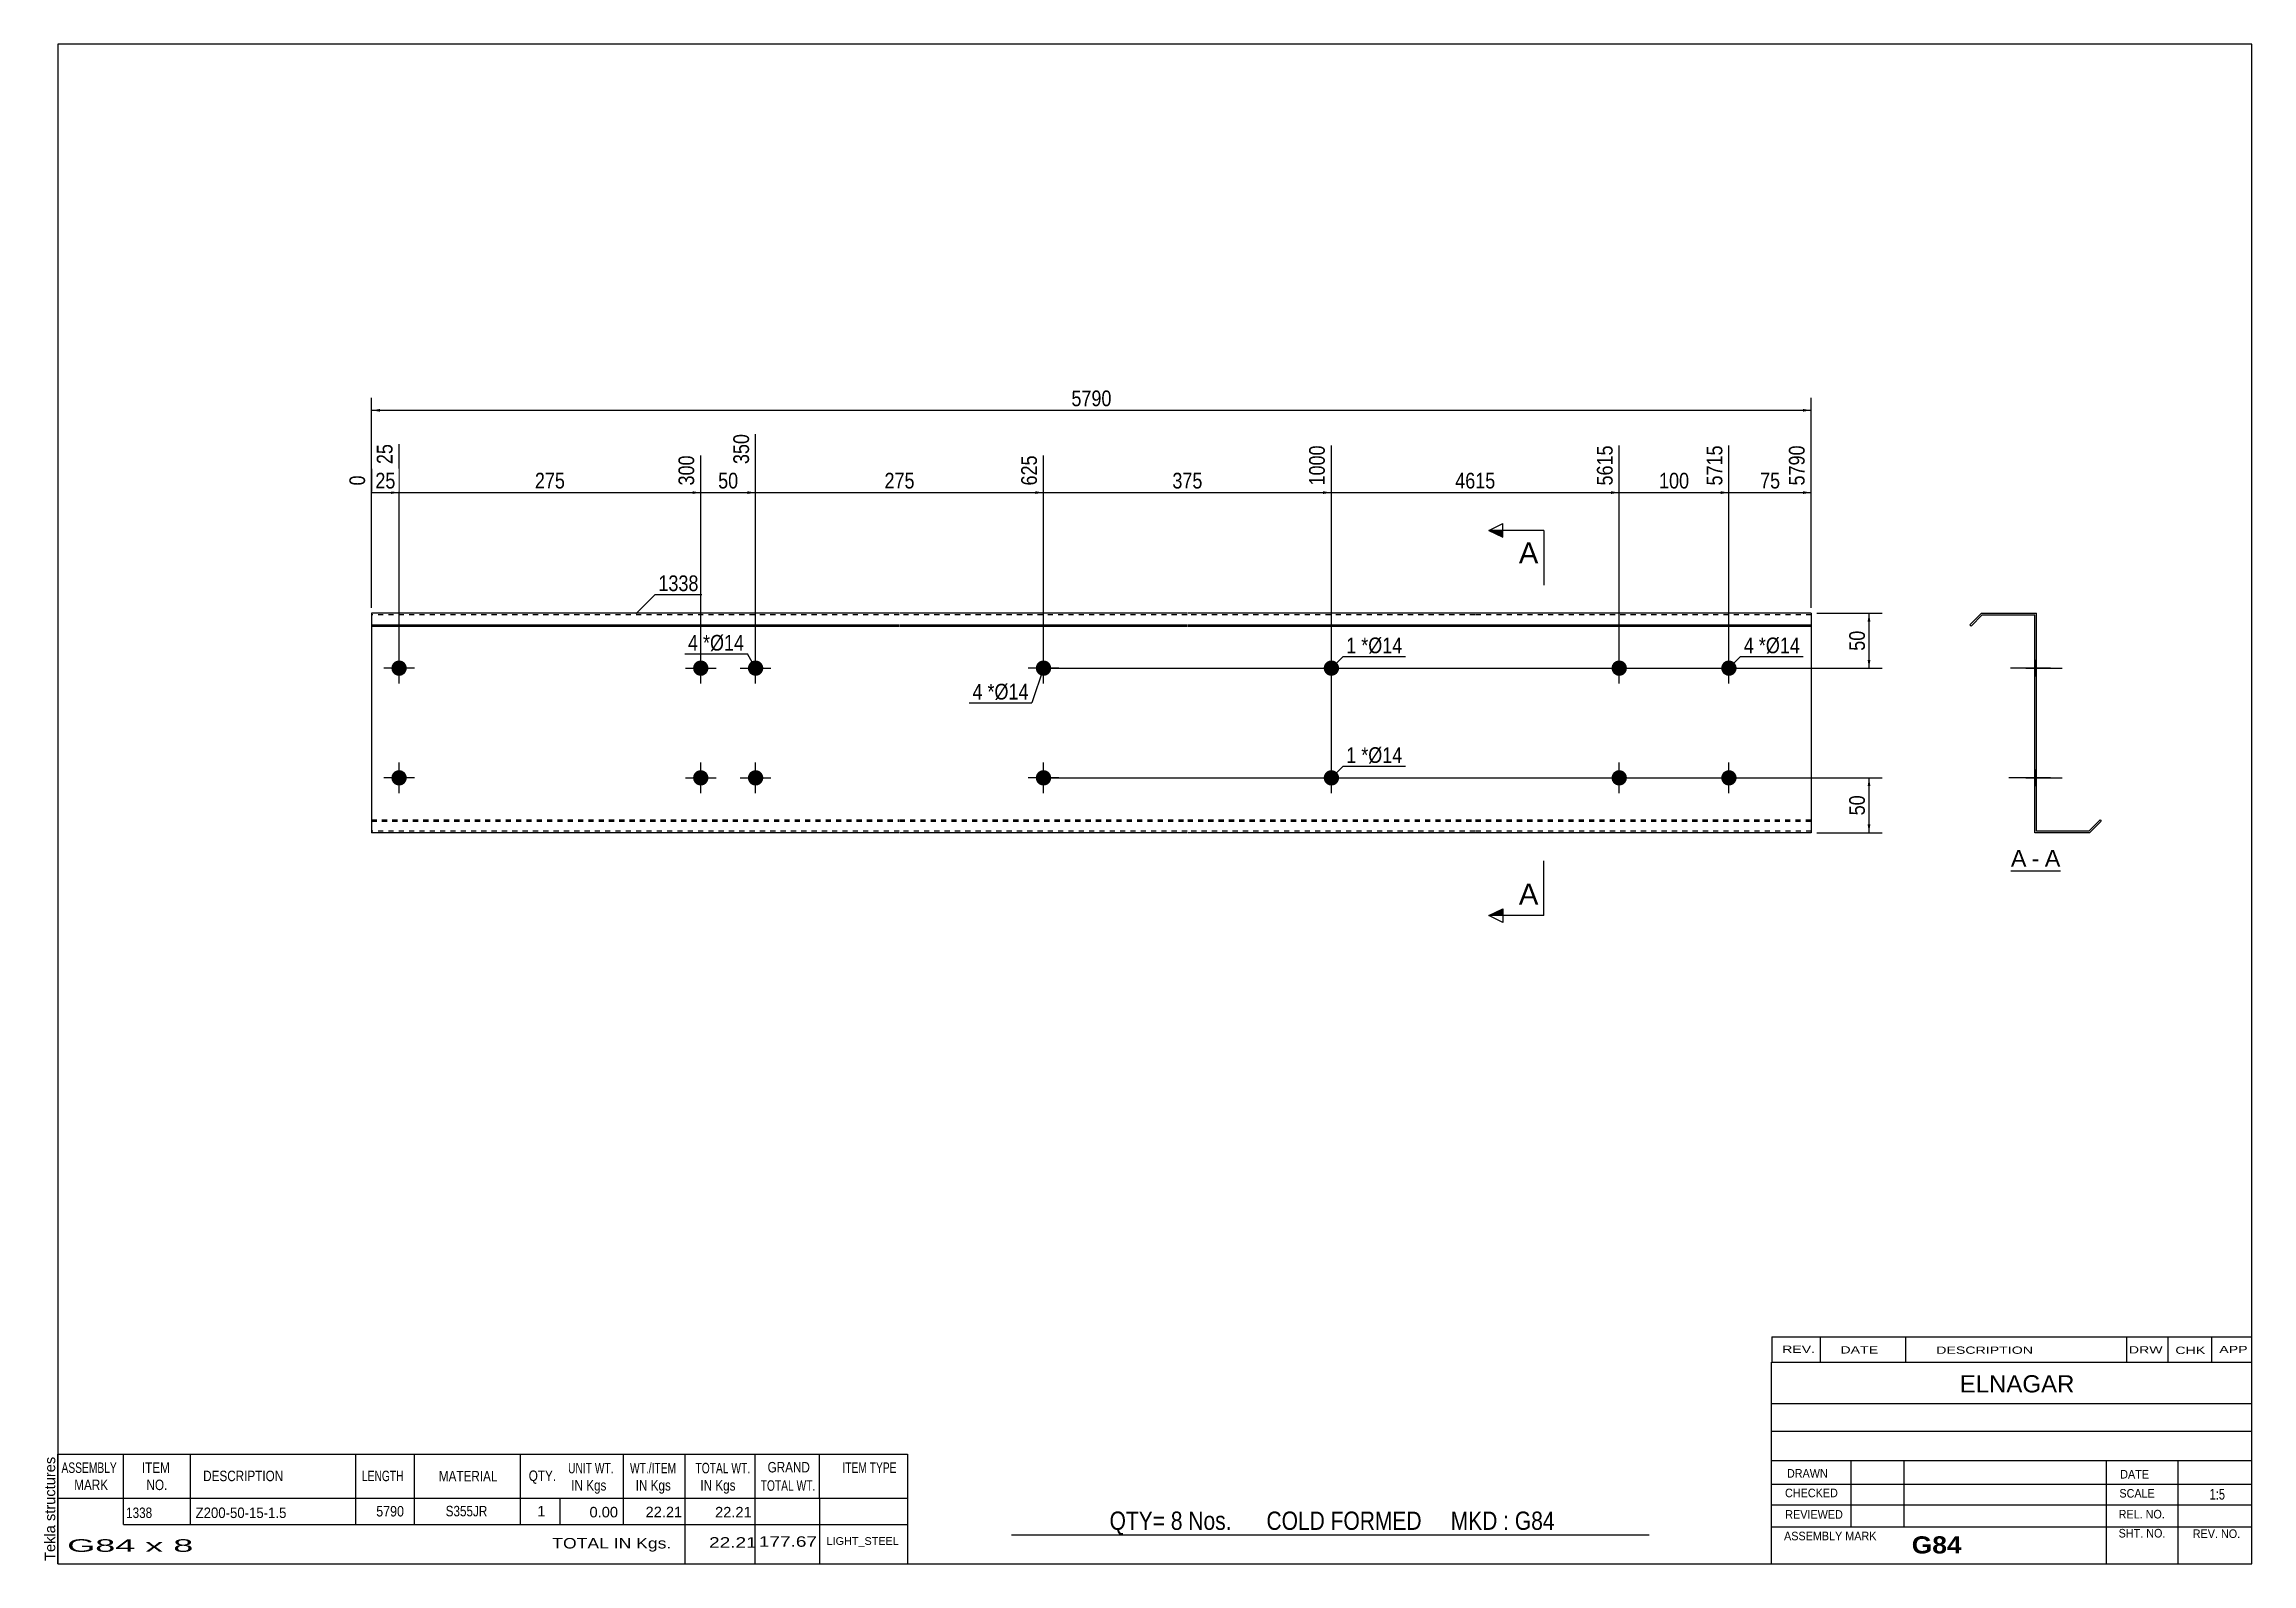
# Model space of a CAD drawing. Header units: millimetres. Extents: x -60 to 343, y -153 to 124.
import ezdxf

# ---------------------------------------------------------------- set-up
doc = ezdxf.new("R2010")
doc.units = ezdxf.units.MM
doc.linetypes.add('DXK_LINE_DOT1', pattern=[1.8814, 0.9407, -0.9407])
doc.styles.add('Arial', font='ARIAL.TTF', dxfattribs={"height": 0.2})
doc.styles.add('Arial Bold', font='ARIALBD.TTF', dxfattribs={"height": 0.2})
doc.styles.add('Arial Narrow', font='ARIALN.TTF', dxfattribs={"height": 0.2})

# ---------------------------------------------------------------- blocks, each defined once
blk = doc.blocks.new('Unknown-627302836-1557')
at = {"color": 5, "linetype": 'Continuous'}
for p, q in [((342.8, 123.75), (-57.2, 123.75)), ((-57.2, 123.75), (-57.2, -153.25)), ((342.8, -153.25), (342.8, 123.75)), ((-57.2, -153.25), (342.8, -153.25))]:
    blk.add_line(p, q, dxfattribs=at)
at = {"color": 174, "linetype": 'Continuous', "style": 'Arial'}
blk.add_text('Tekla structures', height=1.9102, rotation=90, dxfattribs=at).set_placement((-57.7, -152.75))
blk = doc.blocks.new('Unknown-627302836-12 - 1228')
at = {"color": 7, "linetype": 'Continuous'}
blk.add_line((298.86, -26.95), (307.89, -26.95), dxfattribs=at)
at = {"color": 0, "linetype": 'Continuous'}
blk.add_wipeout([(301.7, -26.2), (301.7, -23), (298.86, -23), (298.86, -26.2)], dxfattribs=at)
blk.add_wipeout([(304.08, -26.2), (304.08, -23), (302.66, -23), (302.66, -26.2)], dxfattribs=at)
at = {"color": 96, "linetype": 'Continuous', "style": 'Arial'}
blk.add_text('A', height=3.06, dxfattribs=at).set_placement((298.86, -26.2))
at = {"color": 0, "linetype": 'Continuous'}
blk.add_wipeout([(307.89, -26.2), (307.89, -23), (305.04, -23), (305.04, -26.2)], dxfattribs=at)
at = {"color": 96, "linetype": 'Continuous', "style": 'Arial'}
for s, p in [('A', (305.04, -26.2)), ('-', (302.66, -26.2))]:
    blk.add_text(s, height=3.06, dxfattribs=at).set_placement(p)
blk = doc.blocks.new('Bolt-627302836-1223 - 1203')
at = {"linetype": 'Continuous'}
for points in [[(3.6, 10, -1), (6.4, 10, -1)], [(121.09, 10, -1), (123.89, 10, -1)]]:
    blk.add_hatch(color=3, dxfattribs=at).paths.add_polyline_path(points)
at = {"color": 3, "linetype": 'Continuous'}
for p, q in [((5, 7.2), (5, 12.8)), ((122.49, 7.2), (122.49, 12.8)), ((7.8, 10), (2.2, 10)), ((125.29, 10), (119.69, 10))]:
    blk.add_line(p, q, dxfattribs=at)
blk = doc.blocks.new('Part-627302836-1218 - 1203')
at = {"color": 2, "linetype": 'Continuous'}
for p, q in [((0, 20), (0, -20)), ((96.19, 20), (0, 20)), ((0, 17.88), (96.19, 17.88)), ((0, 17.67), (96.19, 17.67)), ((148.68, 20), (96.29, 20)), ((96.29, 17.88), (148.68, 17.88)), ((96.29, 17.67), (148.68, 17.67)), ((201.17, 20), (148.78, 20)), ((148.78, 17.88), (201.17, 17.88)), ((148.78, 17.67), (201.17, 17.67)), ((262.46, 20), (201.27, 20)), ((201.27, 17.88), (262.46, 17.88)), ((201.27, 17.67), (262.46, 17.67)), ((262.46, 20), (262.46, -20)), ((96.19, -20), (0, -20)), ((148.68, -20), (96.29, -20)), ((201.17, -20), (148.78, -20)), ((262.46, -20), (201.27, -20))]:
    blk.add_line(p, q, dxfattribs=at)
at = {"color": 7, "linetype": 'DXK_LINE_DOT1'}
for p, q in [((96.19, 19.7), (0, 19.7)), ((148.68, 19.7), (96.29, 19.7)), ((201.17, 19.7), (148.78, 19.7)), ((262.46, 19.7), (201.27, 19.7)), ((0, -17.67), (96.19, -17.67)), ((0, -17.88), (96.19, -17.88)), ((96.19, -19.7), (0, -19.7)), ((96.29, -17.67), (148.68, -17.67)), ((96.29, -17.88), (148.68, -17.88)), ((148.68, -19.7), (96.29, -19.7)), ((148.78, -17.67), (201.17, -17.67)), ((148.78, -17.88), (201.17, -17.88)), ((201.17, -19.7), (148.78, -19.7)), ((201.27, -17.67), (262.46, -17.67)), ((201.27, -17.88), (262.46, -17.88)), ((262.46, -19.7), (201.27, -19.7))]:
    blk.add_line(p, q, dxfattribs=at)
blk = doc.blocks.new('Bolt-627302836-1219 - 1203')
at = {"linetype": 'Continuous'}
blk.add_hatch(color=3, dxfattribs=at).paths.add_polyline_path([(173.58, -10, -1), (176.38, -10, -1)])
at = {"color": 3, "linetype": 'Continuous'}
for p, q in [((174.98, -12.8), (174.98, -7.2)), ((172.18, -10), (177.78, -10))]:
    blk.add_line(p, q, dxfattribs=at)
blk = doc.blocks.new('Bolt-627302836-1220 - 1203')
at = {"linetype": 'Continuous'}
for points in [[(226.06, 10, -1), (228.86, 10, -1)], [(246.06, 10, -1), (248.86, 10, -1)], [(226.06, -10, -1), (228.86, -10, -1)], [(246.06, -10, -1), (248.86, -10, -1)]]:
    blk.add_hatch(color=3, dxfattribs=at).paths.add_polyline_path(points)
at = {"color": 3, "linetype": 'Continuous'}
for p, q in [((227.46, 7.2), (227.46, 12.8)), ((247.46, 7.2), (247.46, 12.8)), ((224.66, 10), (230.26, 10)), ((244.66, 10), (250.26, 10)), ((227.46, -12.8), (227.46, -7.2)), ((247.46, -12.8), (247.46, -7.2)), ((224.66, -10), (230.26, -10)), ((244.66, -10), (250.26, -10))]:
    blk.add_line(p, q, dxfattribs=at)
blk = doc.blocks.new('Bolt-627302836-1221 - 1203')
at = {"linetype": 'Continuous'}
for points in [[(58.6, 10, -1), (61.4, 10, -1)], [(68.6, 10, -1), (71.4, 10, -1)], [(58.6, -10, -1), (61.4, -10, -1)], [(68.6, -10, -1), (71.4, -10, -1)]]:
    blk.add_hatch(color=3, dxfattribs=at).paths.add_polyline_path(points)
at = {"color": 3, "linetype": 'Continuous'}
for p, q in [((60, 7.2), (60, 12.8)), ((70, 7.2), (70, 12.8)), ((57.2, 10), (62.8, 10)), ((67.2, 10), (72.8, 10)), ((60, -12.8), (60, -7.2)), ((70, -12.8), (70, -7.2)), ((57.2, -10), (62.8, -10)), ((67.2, -10), (72.8, -10))]:
    blk.add_line(p, q, dxfattribs=at)
blk = doc.blocks.new('Bolt-627302836-1222 - 1203')
at = {"linetype": 'Continuous'}
blk.add_hatch(color=3, dxfattribs=at).paths.add_polyline_path([(173.58, 10, -1), (176.38, 10, -1)])
at = {"color": 3, "linetype": 'Continuous'}
for p, q in [((174.98, 7.2), (174.98, 12.8)), ((172.18, 10), (177.78, 10))]:
    blk.add_line(p, q, dxfattribs=at)
blk = doc.blocks.new('Bolt-627302836-1224 - 1203')
at = {"linetype": 'Continuous'}
for points in [[(3.6, -10, -1), (6.4, -10, -1)], [(121.09, -10, -1), (123.89, -10, -1)]]:
    blk.add_hatch(color=3, dxfattribs=at).paths.add_polyline_path(points)
at = {"color": 3, "linetype": 'Continuous'}
for p, q in [((5, -12.8), (5, -7.2)), ((122.49, -12.8), (122.49, -7.2)), ((7.8, -10), (2.2, -10)), ((125.29, -10), (119.69, -10))]:
    blk.add_line(p, q, dxfattribs=at)
blk = doc.blocks.new('Bolt-627302836-1232 - 1228')
at = {"linetype": 'Continuous'}
for points in [[(303.22, 11.4), (303.22, 8.6), (303.52, 8.6), (303.52, 11.4)], [(303.22, 11.4), (303.22, 8.6), (303.52, 8.6), (303.52, 11.4)], [(303.22, -8.6), (303.22, -11.4), (303.52, -11.4), (303.52, -8.6)], [(303.22, -8.6), (303.22, -11.4), (303.52, -11.4), (303.52, -8.6)]]:
    blk.add_hatch(color=3, dxfattribs=at).paths.add_polyline_path(points)
at = {"color": 3, "linetype": 'Continuous'}
for p, q in [((306.12, 10), (299.52, 10)), ((306.12, 10), (299.52, 10)), ((303.52, 11.4), (303.22, 11.4)), ((303.52, 11.4), (303.22, 11.4)), ((303.52, 8.6), (303.22, 8.6)), ((303.52, 8.6), (303.22, 8.6)), ((306.12, -10), (299.52, -10)), ((306.12, -10), (299.52, -10)), ((303.52, -8.6), (303.22, -8.6)), ((303.52, -8.6), (303.22, -8.6)), ((303.52, -11.4), (303.22, -11.4)), ((303.52, -11.4), (303.22, -11.4))]:
    blk.add_line(p, q, dxfattribs=at)
blk = doc.blocks.new('Part-627302836-1230 - 1228')
at = {"color": 2, "linetype": 'Continuous'}
for p, q in [((293.52, 20), (291.4, 17.88)), ((291.4, 17.88), (291.61, 17.67)), ((291.61, 17.67), (293.65, 19.7)), ((293.52, 20), (303.52, 20)), ((293.65, 19.7), (303.22, 19.7)), ((303.22, -20), (303.22, 19.7)), ((303.52, -19.7), (303.52, 20)), ((313.22, -20), (303.22, -20)), ((313.1, -19.7), (303.52, -19.7)), ((313.1, -19.7), (315.13, -17.67)), ((315.34, -17.88), (313.22, -20)), ((315.13, -17.67), (315.34, -17.88))]:
    blk.add_line(p, q, dxfattribs=at)
blk = doc.blocks.new('Bolt-627302836-1231 - 1228')
at = {"linetype": 'Continuous'}
blk.add_hatch(color=3, dxfattribs=at).paths.add_polyline_path([(303.22, -8.6), (303.22, -11.4), (303.52, -11.4), (303.52, -8.6)])
at = {"color": 3, "linetype": 'Continuous'}
for p, q in [((305.12, -10), (298.52, -10)), ((303.52, -8.6), (303.22, -8.6)), ((303.52, -11.4), (303.22, -11.4))]:
    blk.add_line(p, q, dxfattribs=at)
blk = doc.blocks.new('Bolt-627302836-1233 - 1228')
at = {"linetype": 'Continuous'}
for points in [[(303.22, 11.4), (303.22, 8.6), (303.52, 8.6), (303.52, 11.4)], [(303.22, 11.4), (303.22, 8.6), (303.52, 8.6), (303.52, 11.4)], [(303.22, -8.6), (303.22, -11.4), (303.52, -11.4), (303.52, -8.6)], [(303.22, -8.6), (303.22, -11.4), (303.52, -11.4), (303.52, -8.6)]]:
    blk.add_hatch(color=3, dxfattribs=at).paths.add_polyline_path(points)
at = {"color": 3, "linetype": 'Continuous'}
for p, q in [((306.12, 10), (299.52, 10)), ((306.12, 10), (299.52, 10)), ((303.52, 11.4), (303.22, 11.4)), ((303.52, 11.4), (303.22, 11.4)), ((303.52, 8.6), (303.22, 8.6)), ((303.52, 8.6), (303.22, 8.6)), ((306.12, -10), (299.52, -10)), ((306.12, -10), (299.52, -10)), ((303.52, -8.6), (303.22, -8.6)), ((303.52, -8.6), (303.22, -8.6)), ((303.52, -11.4), (303.22, -11.4)), ((303.52, -11.4), (303.22, -11.4))]:
    blk.add_line(p, q, dxfattribs=at)
blk = doc.blocks.new('Bolt-627302836-1234 - 1228')
at = {"linetype": 'Continuous'}
blk.add_hatch(color=3, dxfattribs=at).paths.add_polyline_path([(303.22, 11.4), (303.22, 8.6), (303.52, 8.6), (303.52, 11.4)])
at = {"color": 3, "linetype": 'Continuous'}
for p, q in [((305.42, 10), (298.82, 10)), ((303.52, 11.4), (303.22, 11.4)), ((303.52, 8.6), (303.22, 8.6))]:
    blk.add_line(p, q, dxfattribs=at)
blk = doc.blocks.new('Bolt-627302836-1235 - 1228')
at = {"linetype": 'Continuous'}
blk.add_hatch(color=3, dxfattribs=at).paths.add_polyline_path([(303.22, 11.4), (303.22, 8.6), (303.52, 8.6), (303.52, 11.4)])
blk.add_hatch(color=3, dxfattribs=at).paths.add_polyline_path([(303.22, 11.4), (303.22, 8.6), (303.52, 8.6), (303.52, 11.4)])
at = {"color": 3, "linetype": 'Continuous'}
for p, q in [((301.62, 10), (308.22, 10)), ((301.62, 10), (308.22, 10)), ((303.22, 11.4), (303.52, 11.4)), ((303.22, 11.4), (303.52, 11.4)), ((303.22, 8.6), (303.52, 8.6)), ((303.22, 8.6), (303.52, 8.6))]:
    blk.add_line(p, q, dxfattribs=at)
blk = doc.blocks.new('Bolt-627302836-1236 - 1228')
at = {"linetype": 'Continuous'}
blk.add_hatch(color=3, dxfattribs=at).paths.add_polyline_path([(303.22, -8.6), (303.22, -11.4), (303.52, -11.4), (303.52, -8.6)])
blk.add_hatch(color=3, dxfattribs=at).paths.add_polyline_path([(303.22, -8.6), (303.22, -11.4), (303.52, -11.4), (303.52, -8.6)])
at = {"color": 3, "linetype": 'Continuous'}
for p, q in [((301.62, -10), (308.22, -10)), ((301.62, -10), (308.22, -10)), ((303.22, -8.6), (303.52, -8.6)), ((303.22, -8.6), (303.52, -8.6)), ((303.22, -11.4), (303.52, -11.4)), ((303.22, -11.4), (303.52, -11.4))]:
    blk.add_line(p, q, dxfattribs=at)
blk = doc.blocks.new('StraightDimension-627302836-1283 - 1203')
at = {"linetype": 'Continuous'}
for points in [[(272.75, 18.5), (273, 20), (273.25, 18.5)], [(273.25, 11.5), (273, 10), (272.75, 11.5)]]:
    blk.add_hatch(color=7, dxfattribs=at).paths.add_polyline_path(points)
at = {"color": 7, "linetype": 'Continuous'}
for p, q in [((263.46, 20), (275.4, 20)), ((273, 10), (273, 20)), ((123.49, 10), (275.4, 10))]:
    blk.add_line(p, q, dxfattribs=at)
at = {"color": 0}
blk.add_wipeout([(272.85, 17.43), (268.65, 17.43), (268.65, 12.57), (272.85, 12.57)], dxfattribs=at)
at = {"color": 3, "style": 'Arial Narrow'}
blk.add_text('50', height=2.863, rotation=90.0002, dxfattribs=at).set_placement((272.25, 13.17))
blk = doc.blocks.new('StraightDimension-627302836-1244 - 1203')
at = {"linetype": 'Continuous'}
blk.add_hatch(color=7, dxfattribs=at).paths.add_polyline_path([(260.96, 42.25), (262.46, 42), (260.96, 41.75)])
at = {"color": 7, "linetype": 'Continuous'}
for p, q in [((247.46, 11), (247.46, 50.61)), ((262.46, 21), (262.46, 50.61)), ((247.46, 42), (262.46, 42))]:
    blk.add_line(p, q, dxfattribs=at)
at = {"color": 0}
blk.add_wipeout([(257.39, 42.15), (257.39, 46.35), (252.54, 46.35), (252.54, 42.15)], dxfattribs=at)
at = {"color": 0, "linetype": 'Continuous'}
blk.add_wipeout([(261.86, 51.21), (257.66, 51.21), (257.66, 42.7), (261.86, 42.7)], dxfattribs=at)
at = {"color": 3, "linetype": 'Continuous', "style": 'Arial Narrow'}
blk.add_text('5790', height=2.863, rotation=90.0002, dxfattribs=at).set_placement((261.26, 43.3))
at = {"color": 3, "style": 'Arial Narrow'}
blk.add_text('75', height=2.863, dxfattribs=at).set_placement((253.14, 42.75))
blk = doc.blocks.new('StraightDimension-627302836-1245 - 1203')
at = {"linetype": 'Continuous'}
blk.add_hatch(color=7, dxfattribs=at).paths.add_polyline_path([(245.96, 42.25), (247.46, 42), (245.96, 41.75)])
at = {"color": 7, "linetype": 'Continuous'}
for p, q in [((227.46, 11), (227.46, 50.61)), ((247.46, 11), (247.46, 50.61)), ((227.46, 42), (247.46, 42))]:
    blk.add_line(p, q, dxfattribs=at)
at = {"color": 0}
blk.add_wipeout([(240.81, 42.15), (240.81, 46.35), (234.12, 46.35), (234.12, 42.15)], dxfattribs=at)
at = {"color": 3, "style": 'Arial Narrow'}
blk.add_text('100', height=2.863, dxfattribs=at).set_placement((234.72, 42.75))
at = {"color": 0, "linetype": 'Continuous'}
blk.add_wipeout([(246.86, 51.21), (242.66, 51.21), (242.66, 42.7), (246.86, 42.7)], dxfattribs=at)
at = {"color": 3, "linetype": 'Continuous', "style": 'Arial Narrow'}
blk.add_text('5715', height=2.863, rotation=90.0002, dxfattribs=at).set_placement((246.26, 43.3))
blk = doc.blocks.new('StraightDimension-627302836-1246 - 1203')
at = {"linetype": 'Continuous'}
blk.add_hatch(color=7, dxfattribs=at).paths.add_polyline_path([(225.96, 42.25), (227.46, 42), (225.96, 41.75)])
at = {"color": 7, "linetype": 'Continuous'}
for p, q in [((174.98, -9), (174.98, 50.61)), ((227.46, 11), (227.46, 50.61)), ((174.98, 42), (227.46, 42))]:
    blk.add_line(p, q, dxfattribs=at)
at = {"color": 0, "linetype": 'Continuous'}
blk.add_wipeout([(226.86, 51.21), (222.66, 51.21), (222.66, 42.7), (226.86, 42.7)], dxfattribs=at)
at = {"color": 0}
blk.add_wipeout([(205.48, 42.15), (205.48, 46.35), (196.96, 46.35), (196.96, 42.15)], dxfattribs=at)
at = {"color": 3, "linetype": 'Continuous', "style": 'Arial Narrow'}
blk.add_text('5615', height=2.863, rotation=90.0002, dxfattribs=at).set_placement((226.26, 43.3))
at = {"color": 3, "style": 'Arial Narrow'}
blk.add_text('4615', height=2.863, dxfattribs=at).set_placement((197.56, 42.75))
blk = doc.blocks.new('StraightDimension-627302836-1247 - 1203')
at = {"linetype": 'Continuous'}
blk.add_hatch(color=7, dxfattribs=at).paths.add_polyline_path([(173.48, 42.25), (174.98, 42), (173.48, 41.75)])
at = {"color": 7, "linetype": 'Continuous'}
for p, q in [((122.49, 11), (122.49, 48.78)), ((174.98, -9), (174.98, 50.61)), ((122.49, 42), (174.98, 42))]:
    blk.add_line(p, q, dxfattribs=at)
at = {"color": 0, "linetype": 'Continuous'}
blk.add_wipeout([(174.38, 51.21), (170.18, 51.21), (170.18, 42.7), (174.38, 42.7)], dxfattribs=at)
at = {"color": 0}
blk.add_wipeout([(152.07, 42.15), (152.07, 46.35), (145.39, 46.35), (145.39, 42.15)], dxfattribs=at)
at = {"color": 3, "linetype": 'Continuous', "style": 'Arial Narrow'}
blk.add_text('1000', height=2.863, rotation=90.0002, dxfattribs=at).set_placement((173.78, 43.3))
at = {"color": 3, "style": 'Arial Narrow'}
blk.add_text('375', height=2.863, dxfattribs=at).set_placement((145.99, 42.75))
blk = doc.blocks.new('StraightDimension-627302836-1248 - 1203')
at = {"linetype": 'Continuous'}
blk.add_hatch(color=7, dxfattribs=at).paths.add_polyline_path([(120.99, 42.25), (122.49, 42), (120.99, 41.75)])
at = {"color": 7, "linetype": 'Continuous'}
for p, q in [((70, 11), (70, 52.68)), ((122.49, 11), (122.49, 48.78)), ((70, 42), (122.49, 42))]:
    blk.add_line(p, q, dxfattribs=at)
at = {"color": 0, "linetype": 'Continuous'}
blk.add_wipeout([(121.89, 49.38), (117.69, 49.38), (117.69, 42.7), (121.89, 42.7)], dxfattribs=at)
at = {"color": 0}
blk.add_wipeout([(99.59, 42.15), (99.59, 46.35), (92.9, 46.35), (92.9, 42.15)], dxfattribs=at)
at = {"color": 3, "linetype": 'Continuous', "style": 'Arial Narrow'}
blk.add_text('625', height=2.863, rotation=90.0002, dxfattribs=at).set_placement((121.29, 43.3))
at = {"color": 3, "style": 'Arial Narrow'}
blk.add_text('275', height=2.863, dxfattribs=at).set_placement((93.5, 42.75))
blk = doc.blocks.new('StraightDimension-627302836-1249 - 1203')
at = {"linetype": 'Continuous'}
blk.add_hatch(color=7, dxfattribs=at).paths.add_polyline_path([(68.5, 42.25), (70, 42), (68.5, 41.75)])
at = {"color": 7, "linetype": 'Continuous'}
for p, q in [((70, 11), (70, 52.68)), ((60, 11), (60, 48.78)), ((60, 42), (70, 42))]:
    blk.add_line(p, q, dxfattribs=at)
at = {"color": 0}
blk.add_wipeout([(67.43, 42.15), (67.43, 46.35), (62.57, 46.35), (62.57, 42.15)], dxfattribs=at)
at = {"color": 0, "linetype": 'Continuous'}
blk.add_wipeout([(69.4, 53.28), (65.2, 53.28), (65.2, 46.6), (69.4, 46.6)], dxfattribs=at)
at = {"color": 3, "linetype": 'Continuous', "style": 'Arial Narrow'}
blk.add_text('350', height=2.863, rotation=90.0002, dxfattribs=at).set_placement((68.8, 47.2))
at = {"color": 3, "style": 'Arial Narrow'}
blk.add_text('50', height=2.863, dxfattribs=at).set_placement((63.17, 42.75))
blk = doc.blocks.new('StraightDimension-627302836-1250 - 1203')
at = {"linetype": 'Continuous'}
blk.add_hatch(color=7, dxfattribs=at).paths.add_polyline_path([(58.5, 42.25), (60, 42), (58.5, 41.75)])
at = {"color": 7, "linetype": 'Continuous'}
for p, q in [((5, 11), (5, 50.86)), ((60, 11), (60, 48.78)), ((5, 42), (60, 42))]:
    blk.add_line(p, q, dxfattribs=at)
at = {"color": 0, "linetype": 'Continuous'}
blk.add_wipeout([(59.4, 49.38), (55.2, 49.38), (55.2, 42.7), (59.4, 42.7)], dxfattribs=at)
at = {"color": 0}
blk.add_wipeout([(35.84, 42.15), (35.84, 46.35), (29.16, 46.35), (29.16, 42.15)], dxfattribs=at)
at = {"color": 3, "linetype": 'Continuous', "style": 'Arial Narrow'}
blk.add_text('300', height=2.863, rotation=90.0002, dxfattribs=at).set_placement((58.8, 43.3))
at = {"color": 3, "style": 'Arial Narrow'}
blk.add_text('275', height=2.863, dxfattribs=at).set_placement((29.76, 42.75))
blk = doc.blocks.new('StraightDimension-627302836-1251 - 1203')
at = {"linetype": 'Continuous'}
blk.add_hatch(color=7, dxfattribs=at).paths.add_polyline_path([(3.5, 42.25), (5, 42), (3.5, 41.75)])
at = {"color": 7, "linetype": 'Continuous'}
for p, q in [((5, 11), (5, 50.86)), ((0, 21), (0, 45.13)), ((0, 42), (5, 42))]:
    blk.add_line(p, q, dxfattribs=at)
at = {"color": 0}
blk.add_wipeout([(4.93, 42.15), (4.93, 46.35), (0.07, 46.35), (0.07, 42.15)], dxfattribs=at)
at = {"color": 0, "linetype": 'Continuous'}
blk.add_wipeout([(4.4, 51.46), (0.2, 51.46), (0.2, 46.6), (4.4, 46.6)], dxfattribs=at)
blk.add_wipeout([(-0.6, 45.73), (-4.8, 45.73), (-4.8, 42.7), (-0.6, 42.7)], dxfattribs=at)
at = {"color": 3, "linetype": 'Continuous', "style": 'Arial Narrow'}
for s, height, p in [('25', 2.863, (3.8, 47.2)), ('0', 2.86, (-1.2, 43.3))]:
    blk.add_text(s, height=height, rotation=90.0002, dxfattribs=at).set_placement(p)
at = {"color": 3, "style": 'Arial Narrow'}
blk.add_text('25', height=2.863, dxfattribs=at).set_placement((0.67, 42.75))
blk = doc.blocks.new('StraightDimension-627302836-1291 - 1203')
at = {"linetype": 'Continuous'}
for points in [[(272.75, -11.5), (273, -10), (273.25, -11.5)], [(273.25, -18.5), (273, -20), (272.75, -18.5)]]:
    blk.add_hatch(color=7, dxfattribs=at).paths.add_polyline_path(points)
at = {"color": 7, "linetype": 'Continuous'}
for p, q in [((123.49, -10), (275.4, -10)), ((273, -20), (273, -10)), ((263.46, -20), (275.4, -20))]:
    blk.add_line(p, q, dxfattribs=at)
at = {"color": 0}
blk.add_wipeout([(272.85, -12.57), (268.65, -12.57), (268.65, -17.43), (272.85, -17.43)], dxfattribs=at)
at = {"color": 3, "style": 'Arial Narrow'}
blk.add_text('50', height=2.863, rotation=90.0002, dxfattribs=at).set_placement((272.25, -16.83))
blk = doc.blocks.new('StraightDimension-627302836-1298 - 1203')
at = {"linetype": 'Continuous'}
for points in [[(1.5, 56.75), (0, 57), (1.5, 57.25)], [(260.96, 57.25), (262.46, 57), (260.96, 56.75)]]:
    blk.add_hatch(color=7, dxfattribs=at).paths.add_polyline_path(points)
at = {"color": 7, "linetype": 'Continuous'}
for p, q in [((0, 21), (0, 59.25)), ((0, 57), (262.46, 57)), ((262.46, 21), (262.46, 59.25))]:
    blk.add_line(p, q, dxfattribs=at)
at = {"color": 0}
blk.add_wipeout([(135.49, 57.15), (135.49, 61.35), (126.98, 61.35), (126.98, 57.15)], dxfattribs=at)
at = {"color": 3, "style": 'Arial Narrow'}
blk.add_text('5790', height=2.863, dxfattribs=at).set_placement((127.58, 57.75))
blk = doc.blocks.new('CBS_BOM-627302836-1576')
at = {"color": 7, "linetype": 'Continuous'}
for p, q in [((-57.23, -141.28), (-57.23, -133.28)), ((-57.23, -133.28), (97.69, -133.28)), ((-45.23, -141.28), (-45.23, -133.28)), ((-33.04, -141.28), (-33.04, -133.28)), ((-2.88, -141.28), (-2.88, -133.28)), ((7.8, -141.28), (7.8, -133.28)), ((27.12, -141.28), (27.12, -133.28)), ((45.92, -141.28), (45.92, -133.28)), ((57.13, -141.28), (57.13, -133.28)), ((69.92, -141.28), (69.92, -133.28)), ((81.67, -141.28), (81.67, -133.28)), ((97.69, -133.29), (97.69, -141.27)), ((-57.23, -141.28), (97.69, -141.28)), ((-57.23, -146.08), (-57.23, -141.28)), ((-45.23, -146.08), (-45.23, -141.28)), ((-33.04, -146.08), (-33.04, -141.28)), ((-2.88, -146.08), (-2.88, -141.28)), ((7.8, -146.08), (7.8, -141.28)), ((27.12, -146.08), (27.12, -141.28)), ((34.38, -146.08), (34.38, -141.28)), ((45.92, -146.08), (45.92, -141.28)), ((57.13, -146.08), (57.13, -141.28)), ((69.92, -146.08), (69.92, -141.28)), ((81.69, -146.08), (81.69, -141.28)), ((97.69, -141.28), (97.69, -146.08)), ((-57.23, -153.28), (-57.23, -146.1)), ((-45.23, -146.08), (97.69, -146.08)), ((57.13, -153.28), (57.13, -146.1)), ((69.92, -153.28), (69.92, -146.1)), ((81.73, -153.28), (81.73, -146.1)), ((97.69, -146.08), (97.69, -153.28)), ((-57.23, -153.28), (97.69, -153.28))]:
    blk.add_line(p, q, dxfattribs=at)
at = {"color": 3, "linetype": 'Continuous', "style": 'Arial'}
for s, height, width, p in [('ASSEMBLY', 1.91, 0.7, (-56.55, -136.71)), ('ITEM', 1.91, 0.8, (-41.9, -136.71)), ('DESCRIPTION', 1.9102, 0.8, (-30.72, -138.21)), ('LENGTH', 1.91, 0.7, (-1.77, -138.21)), ('MATERIAL', 1.91, 0.8, (12.25, -138.26)), ('QTY.', 1.91, 0.8, (28.64, -138.18)), ('UNIT WT.', 1.91, 0.7, (35.81, -136.78)), ('WT./ITEM', 1.91, 0.7, (47.1, -136.78)), ('TOTAL WT.', 1.91, 0.7, (59.04, -136.78)), ('GRAND', 1.91, 0.8, (72.19, -136.62)), ('ITEM TYPE', 1.91, 0.7, (85.83, -136.7)), ('MARK', 1.91, 0.8, (-54.23, -139.84)), ('NO.', 1.91, 0.8, (-41.05, -139.84)), ('IN Kgs', 1.91, 0.8, (36.39, -139.92)), ('IN Kgs', 1.91, 0.8, (48.14, -139.92)), ('IN Kgs', 1.91, 0.8, (59.93, -139.92)), ('TOTAL WT.', 1.91, 0.7, (70.93, -139.96))]:
    blk.add_text(s, height=height, dxfattribs=dict(at, width=width)).set_placement(p)
at = {"color": 7, "linetype": 'Continuous', "style": 'Arial'}
for s, height, width, p in [('1338', 1.91, 0.8, (-44.77, -144.93)), ('Z200-50-15-1.5', 1.9102, 0.9, (-32.1, -144.93)), ('5790', 1.91, 0.85, (0.84, -144.65)), ('S355JR', 1.91, 0.8, (13.49, -144.62))]:
    blk.add_text(s, height=height, dxfattribs=dict(at, width=width)).set_placement(p)
for s, p in [('1', (30.21, -144.62)), ('0.00', (39.72, -144.81)), ('22.21', (49.94, -144.78)), ('22.21', (62.61, -144.81))]:
    blk.add_text(s, height=1.91, dxfattribs=at).set_placement(p)
at = {"color": 6, "linetype": 'Continuous', "style": 'Arial'}
for s, height, width, p in [('G84 x 8', 2.292, 2.05, (-55.51, -151.09)), ('TOTAL IN Kgs.', 1.9102, 1.2, (32.93, -150.48)), ('22.21', 1.91, 1.3, (61.52, -150.33)), ('177.67', 1.91, 1.3, (70.59, -150.17))]:
    blk.add_text(s, height=height, dxfattribs=dict(at, width=width)).set_placement(p)
blk.add_text('LIGHT_STEEL', height=1.4135, dxfattribs=at).set_placement((82.94, -149.83))
blk = doc.blocks.new('CBS_CALLOFF-627302836-1577')
at = {"color": 7, "linetype": 'Continuous'}
blk.add_line((116.68, -147.98), (232.91, -148), dxfattribs=at)
at = {"color": 3, "linetype": 'Continuous', "style": 'Arial Narrow'}
blk.add_text('QTY= 8 Nos.      COLD FORMED     MKD : G84', height=3.3405, dxfattribs=at).set_placement((134.54, -147.09))
blk = doc.blocks.new('CBS_NAME_BLOG-627302836-1578')
at = {"color": 7, "linetype": 'Continuous'}
for p, q in [((255.21, -116.5), (342.73, -116.5)), ((255.21, -153.21), (255.21, -116.5)), ((255.21, -124.04), (342.73, -124.04)), ((255.28, -129.09), (342.8, -129.09)), ((255.21, -134.46), (342.73, -134.46)), ((269.73, -146.57), (269.73, -134.47)), ((279.42, -146.54), (279.42, -134.47)), ((316.33, -153.21), (316.33, -134.48)), ((329.38, -153.21), (329.38, -134.47)), ((255.22, -138.76), (342.8, -138.74)), ((255.21, -142.51), (342.73, -142.51)), ((255.21, -146.55), (342.73, -146.55)), ((255.21, -153.25), (342.8, -153.25))]:
    blk.add_line(p, q, dxfattribs=at)
at = {"color": 3, "linetype": 'Continuous', "style": 'Arial'}
blk.add_text('ELNAGAR', height=3.133, dxfattribs=at).set_placement((289.53, -122.03))
at = {"color": 3, "linetype": 'Continuous'}
for s, height, style, width, p in [('DRAWN', 1.566, 'Arial', 0.9, (258.04, -137.57)), ('DATE', 1.566, 'Arial', 0.9, (318.8, -137.73)), ('CHECKED', 1.566, 'Arial', 0.9, (257.69, -141.14)), ('SCALE', 1.566, 'Arial', 0.9, (318.65, -141.21)), ('1:5', 1.957, 'Arial Narrow', 0.9, (335.1, -141.57)), ('REVIEWED', 1.566, 'Arial', 0.9, (257.73, -145.06)), ('REL. NO.', 1.566, 'Arial', 0.9, (318.51, -145.01)), ('ASSEMBLY MARK', 1.5663, 'Arial', 0.9, (257.51, -148.99)), ('G84', 3.131, 'Arial Bold', 1.1, (280.79, -151.39)), ('SHT. NO.', 1.566, 'Arial', 0.9, (318.51, -148.48)), ('REV. NO.', 1.566, 'Arial', 0.9, (332.03, -148.57))]:
    blk.add_text(s, height=height, dxfattribs=dict(at, style=style, width=width)).set_placement(p)
blk = doc.blocks.new('CBS_REVISION-627302836-1579')
at = {"color": 7, "linetype": 'Continuous'}
for p, q in [((255.29, -111.87), (342.79, -111.87)), ((255.29, -111.87), (255.29, -116.5)), ((264.09, -111.87), (264.09, -116.5)), ((279.68, -111.87), (279.68, -116.44)), ((319.94, -111.87), (319.94, -116.5)), ((327.48, -111.87), (327.48, -116.5)), ((335.43, -111.87), (335.43, -116.5)), ((255.29, -116.5), (342.79, -116.5))]:
    blk.add_line(p, q, dxfattribs=at)
at = {"color": 7, "style": 'Arial Narrow', "width": 1.7}
for s, height, p in [('REV.', 1.326, (257.15, -114.82)), ('DATE', 1.326, (267.78, -114.94)), ('DESCRIPTION', 1.3257, (285.26, -114.99)), ('DRW', 1.326, (320.37, -114.93)), ('CHK', 1.326, (328.86, -115.02)), ('APP', 1.326, (336.86, -114.87))]:
    blk.add_text(s, height=height, dxfattribs=at).set_placement(p)
blk = doc.blocks.new('Mark-627302836-1313 - 1203')
at = {"color": 0}
blk.add_wipeout([(252.01, 12.72), (252.01, 15.72), (250.18, 15.72), (250.18, 12.72)], dxfattribs=at)
blk.add_wipeout([(252.01, 12.72), (252.01, 15.72), (250.18, 15.72), (250.18, 12.72)], dxfattribs=at)
at = {"color": 7, "linetype": 'Continuous'}
blk.add_line((247.46, 10), (249.58, 12.12), dxfattribs=at)
at = {"color": 0}
blk.add_wipeout([(254.19, 12.72), (254.19, 15.72), (252.91, 15.72), (252.91, 12.72)], dxfattribs=at)
blk.add_wipeout([(254.19, 12.72), (254.19, 15.72), (252.91, 15.72), (252.91, 12.72)], dxfattribs=at)
at = {"color": 3, "style": 'Arial Narrow'}
blk.add_text('4', height=2.86, dxfattribs=at).set_placement((250.18, 12.72))
at = {"color": 0}
blk.add_wipeout([(260.4, 12.72), (260.4, 15.72), (254.19, 15.72), (254.19, 12.72)], dxfattribs=at)
blk.add_wipeout([(260.4, 12.72), (260.4, 15.72), (254.19, 15.72), (254.19, 12.72)], dxfattribs=at)
at = {"color": 7, "linetype": 'Continuous'}
blk.add_line((249.58, 12.12), (261, 12.12), dxfattribs=at)
at = {"color": 3, "style": 'Arial Narrow'}
for s, height, p in [('*', 2.86, (252.91, 12.72)), ('Ø14', 2.863, (254.19, 12.72))]:
    blk.add_text(s, height=height, dxfattribs=at).set_placement(p)
blk = doc.blocks.new('SectionMark-627302836-1242 - 1203')
at = {"linetype": 'Continuous'}
for points in [[(206.21, 35.1), (206.21, 33.85), (203.71, 35.1)], [(206.21, -33.85), (206.21, -35.1), (203.71, -35.1)]]:
    blk.add_hatch(color=30, dxfattribs=at).paths.add_polyline_path(points)
at = {"color": 30, "linetype": 'Continuous'}
for p, q in [((203.71, 35.1), (206.21, 36.35)), ((206.21, 33.85), (206.21, 36.35)), ((203.71, 35.1), (206.21, 33.85)), ((203.71, -35.1), (206.21, -33.85)), ((206.21, -36.35), (203.71, -35.1)), ((206.21, -33.85), (206.21, -36.35))]:
    blk.add_line(p, q, dxfattribs=at)
at = {"color": 0, "linetype": 'Continuous'}
for points in [[(212.71, 29.1), (212.71, 33.1), (209.16, 33.1), (209.16, 29.1)], [(212.71, -33.1), (212.71, -29.1), (209.16, -29.1), (209.16, -33.1)]]:
    blk.add_wipeout(points, dxfattribs=at)
at = {"color": 30, "linetype": 'Continuous'}
for p, q in [((213.71, 35.1), (203.71, 35.1)), ((213.71, 35.1), (213.71, 25.1)), ((213.71, -35.1), (213.71, -25.1)), ((213.71, -35.1), (203.71, -35.1))]:
    blk.add_line(p, q, dxfattribs=at)
at = {"color": 96, "linetype": 'Continuous', "style": 'Arial'}
for p in [(209.16, 29.1), (209.16, -33.1)]:
    blk.add_text('A', height=3.82, dxfattribs=at).set_placement(p)
blk = doc.blocks.new('Mark-627302836-1301 - 1203')
at = {"color": 0}
blk.add_wipeout([(59.59, 24.04), (59.59, 27.04), (52.28, 27.04), (52.28, 24.04)], dxfattribs=at)
blk.add_wipeout([(59.59, 24.04), (59.59, 27.04), (52.28, 27.04), (52.28, 24.04)], dxfattribs=at)
at = {"color": 7, "linetype": 'Continuous'}
for p, q in [((48.15, 19.9), (51.68, 23.44)), ((51.68, 23.44), (60.19, 23.44))]:
    blk.add_line(p, q, dxfattribs=at)
at = {"color": 3, "style": 'Arial Narrow'}
blk.add_text('1338', height=2.863, dxfattribs=at).set_placement((52.28, 24.04))
blk = doc.blocks.new('MarkSet-627302836-1309 - 1203')
at = {"color": 0}
blk.add_wipeout([(111.38, 4.28), (111.38, 7.28), (109.55, 7.28), (109.55, 4.28)], dxfattribs=at)
blk.add_wipeout([(111.38, 4.28), (111.38, 7.28), (109.55, 7.28), (109.55, 4.28)], dxfattribs=at)
blk.add_wipeout([(113.55, 4.28), (113.55, 7.28), (112.28, 7.28), (112.28, 4.28)], dxfattribs=at)
blk.add_wipeout([(113.55, 4.28), (113.55, 7.28), (112.28, 7.28), (112.28, 4.28)], dxfattribs=at)
at = {"color": 3, "style": 'Arial Narrow'}
blk.add_text('4', height=2.86, dxfattribs=at).set_placement((109.55, 4.28))
at = {"color": 0}
blk.add_wipeout([(119.77, 4.28), (119.77, 7.28), (113.55, 7.28), (113.55, 4.28)], dxfattribs=at)
blk.add_wipeout([(119.77, 4.28), (119.77, 7.28), (113.55, 7.28), (113.55, 4.28)], dxfattribs=at)
at = {"color": 7, "linetype": 'Continuous'}
for p in [(122.49, 10), (108.95, 3.68)]:
    blk.add_line(p, (120.37, 3.68), dxfattribs=at)
at = {"color": 3, "style": 'Arial Narrow'}
for s, height, p in [('*', 2.86, (112.28, 4.28)), ('Ø14', 2.863, (113.55, 4.28))]:
    blk.add_text(s, height=height, dxfattribs=at).set_placement(p)
blk = doc.blocks.new('Mark-627302836-1312 - 1203')
at = {"color": 0}
blk.add_wipeout([(179.53, -7.28), (179.53, -4.28), (177.7, -4.28), (177.7, -7.28)], dxfattribs=at)
blk.add_wipeout([(179.53, -7.28), (179.53, -4.28), (177.7, -4.28), (177.7, -7.28)], dxfattribs=at)
at = {"color": 7, "linetype": 'Continuous'}
blk.add_line((174.98, -10), (177.1, -7.88), dxfattribs=at)
at = {"color": 0}
blk.add_wipeout([(181.7, -7.28), (181.7, -4.28), (180.43, -4.28), (180.43, -7.28)], dxfattribs=at)
blk.add_wipeout([(181.7, -7.28), (181.7, -4.28), (180.43, -4.28), (180.43, -7.28)], dxfattribs=at)
at = {"color": 3, "style": 'Arial Narrow'}
blk.add_text('1', height=2.86, dxfattribs=at).set_placement((177.7, -7.28))
at = {"color": 0}
blk.add_wipeout([(187.92, -7.28), (187.92, -4.28), (181.7, -4.28), (181.7, -7.28)], dxfattribs=at)
blk.add_wipeout([(187.92, -7.28), (187.92, -4.28), (181.7, -4.28), (181.7, -7.28)], dxfattribs=at)
at = {"color": 7, "linetype": 'Continuous'}
blk.add_line((177.1, -7.88), (188.52, -7.88), dxfattribs=at)
at = {"color": 3, "style": 'Arial Narrow'}
for s, height, p in [('*', 2.86, (180.43, -7.28)), ('Ø14', 2.863, (181.7, -7.28))]:
    blk.add_text(s, height=height, dxfattribs=at).set_placement(p)
blk = doc.blocks.new('Mark-627302836-1314 - 1203')
at = {"color": 0}
blk.add_wipeout([(59.51, 13.2), (59.51, 16.2), (57.68, 16.2), (57.68, 13.2)], dxfattribs=at)
blk.add_wipeout([(59.51, 13.2), (59.51, 16.2), (57.68, 16.2), (57.68, 13.2)], dxfattribs=at)
blk.add_wipeout([(61.69, 13.2), (61.69, 16.2), (60.41, 16.2), (60.41, 13.2)], dxfattribs=at)
blk.add_wipeout([(61.69, 13.2), (61.69, 16.2), (60.41, 16.2), (60.41, 13.2)], dxfattribs=at)
at = {"color": 3, "style": 'Arial Narrow'}
blk.add_text('4', height=2.86, dxfattribs=at).set_placement((57.68, 13.2))
at = {"color": 0}
blk.add_wipeout([(67.9, 13.2), (67.9, 16.2), (61.69, 16.2), (61.69, 13.2)], dxfattribs=at)
blk.add_wipeout([(67.9, 13.2), (67.9, 16.2), (61.69, 16.2), (61.69, 13.2)], dxfattribs=at)
at = {"color": 7, "linetype": 'Continuous'}
for p in [(57.08, 12.6), (70, 10)]:
    blk.add_line(p, (68.5, 12.6), dxfattribs=at)
at = {"color": 3, "style": 'Arial Narrow'}
for s, height, p in [('Ø14', 2.863, (61.69, 13.2)), ('*', 2.86, (60.41, 13.2))]:
    blk.add_text(s, height=height, dxfattribs=at).set_placement(p)
blk = doc.blocks.new('Mark-627302836-1315 - 1203')
at = {"color": 0}
blk.add_wipeout([(179.53, 12.72), (179.53, 15.72), (177.7, 15.72), (177.7, 12.72)], dxfattribs=at)
blk.add_wipeout([(179.53, 12.72), (179.53, 15.72), (177.7, 15.72), (177.7, 12.72)], dxfattribs=at)
at = {"color": 7, "linetype": 'Continuous'}
blk.add_line((174.98, 10), (177.1, 12.12), dxfattribs=at)
at = {"color": 0}
blk.add_wipeout([(181.7, 12.72), (181.7, 15.72), (180.43, 15.72), (180.43, 12.72)], dxfattribs=at)
blk.add_wipeout([(181.7, 12.72), (181.7, 15.72), (180.43, 15.72), (180.43, 12.72)], dxfattribs=at)
at = {"color": 3, "style": 'Arial Narrow'}
blk.add_text('1', height=2.86, dxfattribs=at).set_placement((177.7, 12.72))
at = {"color": 0}
blk.add_wipeout([(187.92, 12.72), (187.92, 15.72), (181.7, 15.72), (181.7, 12.72)], dxfattribs=at)
blk.add_wipeout([(187.92, 12.72), (187.92, 15.72), (181.7, 15.72), (181.7, 12.72)], dxfattribs=at)
at = {"color": 7, "linetype": 'Continuous'}
blk.add_line((177.1, 12.12), (188.52, 12.12), dxfattribs=at)
at = {"color": 3, "style": 'Arial Narrow'}
for s, height, p in [('*', 2.86, (180.43, 12.72)), ('Ø14', 2.863, (181.7, 12.72))]:
    blk.add_text(s, height=height, dxfattribs=at).set_placement(p)

msp = doc.modelspace()

# ---------------------------------------------------------------- block references
for name in ['Unknown-627302836-1557', 'Part-627302836-1218 - 1203', 'Part-627302836-1230 - 1228', 'Bolt-627302836-1223 - 1203', 'Bolt-627302836-1221 - 1203', 'Bolt-627302836-1222 - 1203', 'Bolt-627302836-1220 - 1203', 'Bolt-627302836-1234 - 1228', 'Bolt-627302836-1232 - 1228', 'Bolt-627302836-1233 - 1228', 'Bolt-627302836-1235 - 1228', 'Bolt-627302836-1224 - 1203', 'Bolt-627302836-1219 - 1203', 'Bolt-627302836-1231 - 1228', 'Bolt-627302836-1236 - 1228', 'CBS_REVISION-627302836-1579', 'CBS_NAME_BLOG-627302836-1578', 'CBS_BOM-627302836-1576', 'CBS_CALLOFF-627302836-1577']:
    msp.add_blockref(name, (0, 0))

# ---------------------------------------------------------------- next in the draw order: block references
for name in ['StraightDimension-627302836-1283 - 1203', 'Unknown-627302836-12 - 1228']:
    msp.add_blockref(name, (0, 0))

# ---------------------------------------------------------------- next in the draw order: block references
msp.add_blockref('StraightDimension-627302836-1244 - 1203', (0, 0))

# ---------------------------------------------------------------- next in the draw order: block references
msp.add_blockref('StraightDimension-627302836-1245 - 1203', (0, 0))

# ---------------------------------------------------------------- next in the draw order: block references
for name in ['StraightDimension-627302836-1246 - 1203', 'Mark-627302836-1313 - 1203']:
    msp.add_blockref(name, (0, 0))

# ---------------------------------------------------------------- next in the draw order: block references
msp.add_blockref('StraightDimension-627302836-1247 - 1203', (0, 0))

# ---------------------------------------------------------------- next in the draw order: block references
for name in ['StraightDimension-627302836-1248 - 1203', 'Mark-627302836-1315 - 1203', 'StraightDimension-627302836-1291 - 1203']:
    msp.add_blockref(name, (0, 0))

# ---------------------------------------------------------------- next in the draw order: block references
for name in ['StraightDimension-627302836-1249 - 1203', 'MarkSet-627302836-1309 - 1203', 'Mark-627302836-1312 - 1203']:
    msp.add_blockref(name, (0, 0))

# ---------------------------------------------------------------- next in the draw order: block references
msp.add_blockref('StraightDimension-627302836-1250 - 1203', (0, 0))

# ---------------------------------------------------------------- next in the draw order: block references
for name in ['StraightDimension-627302836-1251 - 1203', 'Mark-627302836-1314 - 1203']:
    msp.add_blockref(name, (0, 0))

# ---------------------------------------------------------------- next in the draw order: block references
msp.add_blockref('StraightDimension-627302836-1298 - 1203', (0, 0))

# ---------------------------------------------------------------- next in the draw order: block references
for name in ['SectionMark-627302836-1242 - 1203', 'Mark-627302836-1301 - 1203']:
    msp.add_blockref(name, (0, 0))

doc.saveas('drawing.dxf')
